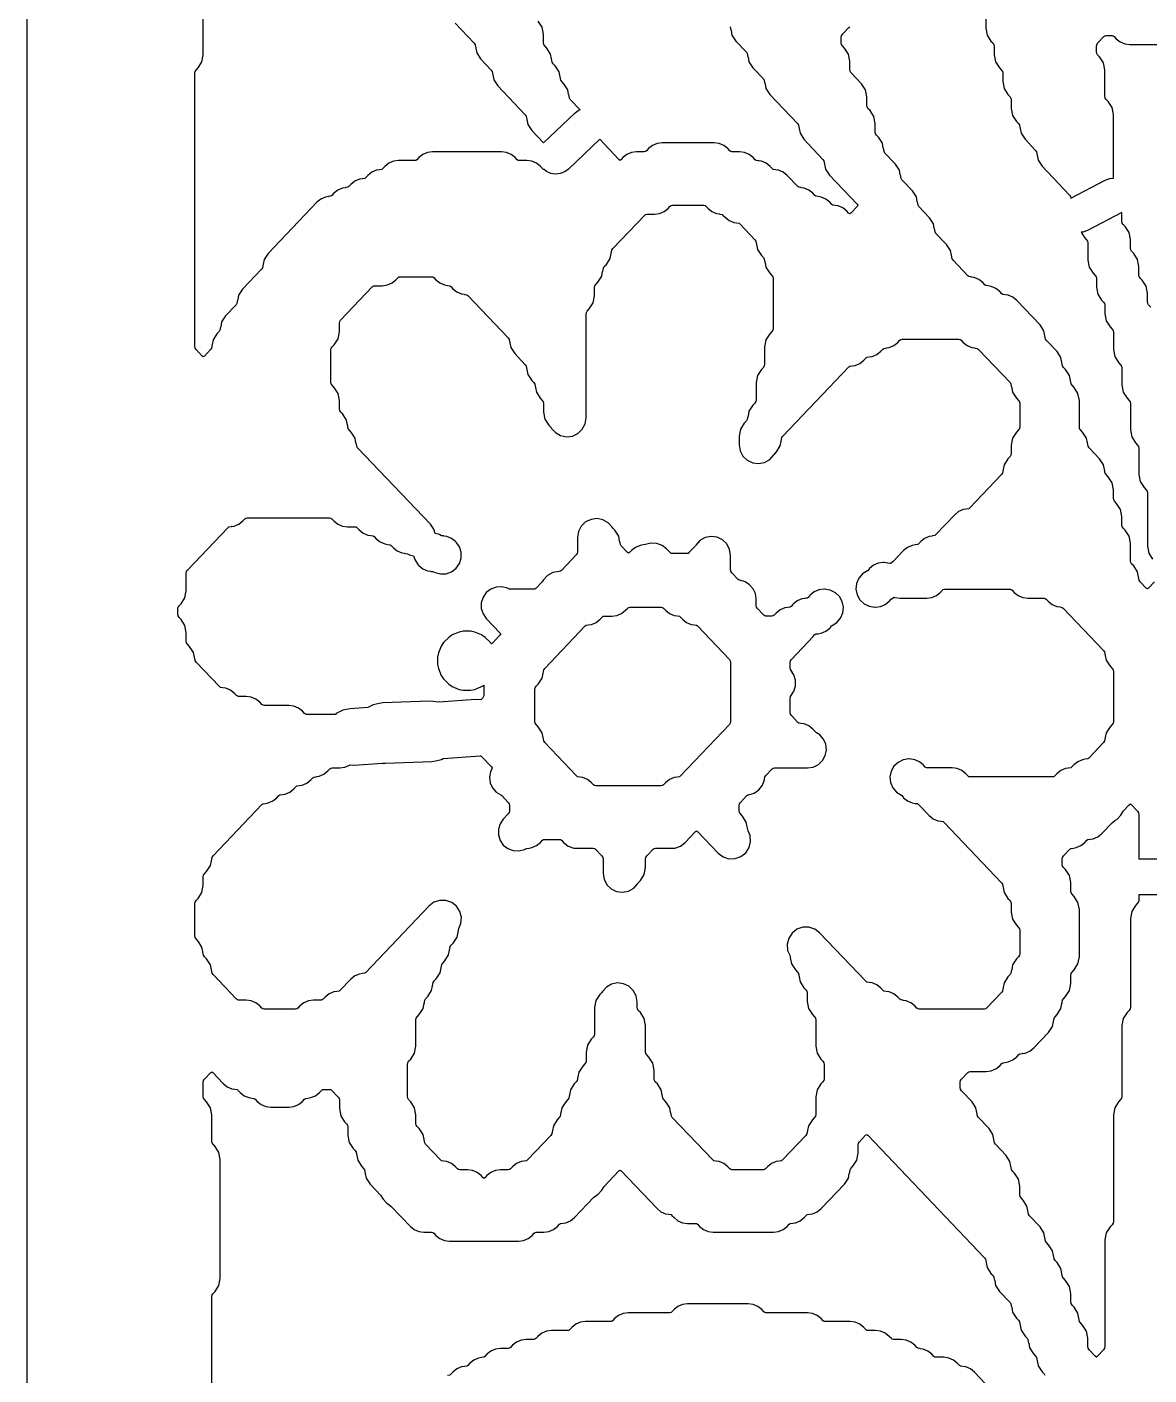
# Model space of a CAD drawing. Header units: millimetres. Extents: x 0 to 63, y 0 to 126.
# Drawn here: x 0 to 29.76, y 53.41 to 89.16 of the extents above; entities that cross this region are included whole.
import ezdxf

# ---------------------------------------------------------------- set-up
doc = ezdxf.new("R2010")
doc.units = ezdxf.units.MM
doc.layers.add('CUT', color=1, linetype='Continuous')

msp = doc.modelspace()

# ---------------------------------------------------------------- linework, layer by layer
at = {"layer": 'CUT'}
for points in [[(21.134, 3), (42.134, 3), (42.134, 0), (50.134, 0), (50.134, 3), (63.2679, 3), (63.2679, 123), (50.134, 123), (50.134, 126), (42.134, 126), (42.134, 123), (21.134, 123), (21.134, 126), (13.134, 126), (13.134, 123), (0, 123), (0, 3), (13.134, 3), (13.134, 0), (21.134, 0)], [(8.0267, 76.1416), (8.0586, 76.1373), (8.0838, 76.1172), (8.1383, 76.06), (8.2434, 75.9759), (8.367, 75.923), (8.5003, 75.9049), (8.7035, 75.9049), (8.7354, 75.9005), (8.7606, 75.8804), (8.8151, 75.8232), (8.9201, 75.7392), (9.0438, 75.6862), (9.1216, 75.6756), (9.1212, 75.6726), (9.1866, 75.6637), (9.2117, 75.6436), (9.2662, 75.5864), (9.3713, 75.5024), (9.4949, 75.4494), (9.5727, 75.4388), (9.5723, 75.4358), (9.6377, 75.427), (9.6629, 75.4068), (9.7174, 75.3496), (9.8224, 75.2656), (9.9461, 75.2126), (10.0239, 75.202), (10.0235, 75.199), (10.0895, 75.1901), (10.1463, 75.1658), (10.2537, 75.138), (10.292, 75.0166), (10.3786, 74.8923), (10.3941, 74.876), (10.4992, 74.792), (10.6229, 74.739), (10.7006, 74.7285), (10.7002, 74.7255), (10.7166, 74.7233), (10.7356, 74.7237), (10.7562, 74.7209), (10.7637, 74.7209), (10.7798, 74.7107), (10.823, 74.6922), (10.9697, 74.6543), (11.1209, 74.6621), (11.2629, 74.7148), (11.3826, 74.8076), (11.4691, 74.932), (11.5143, 75.0765), (11.5141, 75.228), (11.4686, 75.3724), (11.382, 75.4967), (11.3664, 75.513), (11.2614, 75.597), (11.1377, 75.65), (11.0599, 75.6605), (11.0604, 75.6635), (11.044, 75.6657), (11.025, 75.6653), (11.0044, 75.6681), (10.9969, 75.6681), (10.9808, 75.6783), (10.9376, 75.6968), (10.8301, 75.7246), (10.7919, 75.846), (10.7052, 75.9702), (8.7702, 78.0014), (8.7458, 78.0394), (8.7282, 78.1305), (8.7262, 78.1301), (8.7015, 78.2584), (8.5993, 78.4176), (8.5446, 78.475), (8.5202, 78.5129), (8.5026, 78.6041), (8.5006, 78.6037), (8.4759, 78.732), (8.3737, 78.8911), (8.319, 78.9485), (8.2946, 78.9865), (8.2861, 79.0308), (8.2861, 79.2566), (8.2503, 79.4423), (8.1481, 79.6015), (8.0934, 79.6589), (8.069, 79.6969), (8.0605, 79.7412), (8.0605, 80.5929), (8.069, 80.6372), (8.0934, 80.6751), (8.1481, 80.7325), (8.2503, 80.8917), (8.2861, 81.0774), (8.2861, 81.3032), (8.2946, 81.3475), (8.319, 81.3855), (9.1651, 82.2736), (9.1903, 82.2938), (9.2222, 82.2981), (9.4253, 82.2981), (9.5587, 82.3162), (9.6823, 82.3692), (9.7874, 82.4532), (9.8419, 82.5104), (9.867, 82.5305), (9.899, 82.5349), (10.7337, 82.5349), (10.7656, 82.5305), (10.7908, 82.5104), (10.8453, 82.4532), (10.9504, 82.3692), (11.074, 82.3162), (11.1518, 82.3056), (11.1514, 82.3026), (11.2168, 82.2938), (11.242, 82.2736), (11.2965, 82.2164), (11.4015, 82.1324), (11.5252, 82.0794), (11.603, 82.0688), (11.6026, 82.0659), (11.668, 82.057), (11.6931, 82.0368), (12.7648, 80.9119), (12.7892, 80.874), (12.8068, 80.7828), (12.8088, 80.7832), (12.8335, 80.6549), (12.9357, 80.4958), (13.216, 80.2016), (13.2404, 80.1636), (13.2579, 80.0724), (13.26, 80.0728), (13.2847, 79.9445), (13.3869, 79.7854), (13.4416, 79.728), (13.466, 79.69), (13.4835, 79.5989), (13.4856, 79.5993), (13.5103, 79.471), (13.6125, 79.3118), (13.6672, 79.2544), (13.6916, 79.2165), (13.7001, 79.1722), (13.7001, 78.9463), (13.7359, 78.7606), (13.8381, 78.6015), (13.8928, 78.5441), (13.9073, 78.5214), (14.0142, 78.4024), (14.1532, 78.3232), (14.3101, 78.2919), (14.4688, 78.3118), (14.6131, 78.3809), (14.7283, 78.4919), (14.8024, 78.6337), (14.828, 78.7916), (14.828, 81.54), (14.8365, 81.5843), (14.8609, 81.6223), (14.9156, 81.6797), (15.0178, 81.8388), (15.0536, 82.0246), (15.0536, 82.2504), (15.0621, 82.2947), (15.0865, 82.3326), (15.1412, 82.39), (15.2434, 82.5492), (15.2681, 82.6775), (15.2701, 82.6771), (15.2877, 82.7683), (15.3121, 82.8062), (15.3668, 82.8636), (15.469, 83.0228), (15.4937, 83.1511), (15.4957, 83.1507), (15.5133, 83.2418), (15.5377, 83.2798), (16.3838, 84.1679), (16.4089, 84.1881), (16.4409, 84.1924), (16.644, 84.1924), (16.7773, 84.2105), (16.901, 84.2635), (17.006, 84.3475), (17.0605, 84.4047), (17.0857, 84.4248), (17.1176, 84.4292), (17.9524, 84.4292), (17.9843, 84.4248), (18.0095, 84.4047), (18.064, 84.3475), (18.169, 84.2635), (18.2927, 84.2105), (18.3705, 84.1999), (18.3701, 84.1969), (18.4355, 84.1881), (18.4606, 84.1679), (18.5151, 84.1107), (18.6202, 84.0267), (18.7439, 83.9737), (18.8217, 83.9631), (18.8212, 83.9601), (18.8867, 83.9513), (18.9118, 83.9311), (19.3068, 83.5166), (19.3311, 83.4786), (19.3487, 83.3875), (19.3507, 83.3878), (19.3755, 83.2596), (19.4777, 83.1004), (19.5323, 83.043), (19.5567, 83.005), (19.5743, 82.9139), (19.5763, 82.9143), (19.601, 82.786), (19.7032, 82.6268), (19.7579, 82.5694), (19.7823, 82.5315), (19.7908, 82.4872), (19.7908, 81.1619), (19.7823, 81.1176), (19.7579, 81.0796), (19.7032, 81.0222), (19.601, 80.8631), (19.5653, 80.6773), (19.5653, 80.2147), (19.5567, 80.1704), (19.5323, 80.1325), (19.4777, 80.0751), (19.3755, 79.9159), (19.3397, 79.7302), (19.3397, 79.2676), (19.3311, 79.2233), (19.3068, 79.1853), (19.2521, 79.1279), (19.1499, 78.9688), (19.1252, 78.8405), (19.1231, 78.8409), (19.1056, 78.7497), (19.0812, 78.7118), (19.0265, 78.6544), (18.9243, 78.4952), (18.8885, 78.3095), (18.8885, 78.0813), (18.9141, 77.9233), (18.9883, 77.7816), (19.1034, 77.6705), (19.2477, 77.6015), (19.4065, 77.5816), (19.5634, 77.6128), (19.7024, 77.692), (19.8092, 77.8111), (19.8238, 77.8337), (19.8784, 77.8911), (19.9806, 78.0503), (20.0054, 78.1785), (20.0074, 78.1782), (20.025, 78.2693), (20.0493, 78.3073), (21.7978, 80.1426), (21.823, 80.1627), (21.8884, 80.1716), (21.888, 80.1746), (21.9657, 80.1851), (22.0894, 80.2381), (22.1945, 80.3221), (22.249, 80.3793), (22.2741, 80.3995), (22.3395, 80.4084), (22.3391, 80.4113), (22.4169, 80.4219), (22.5406, 80.4749), (22.6456, 80.5589), (22.7001, 80.6161), (22.7253, 80.6363), (22.7907, 80.6451), (22.7903, 80.6481), (22.8681, 80.6587), (22.9917, 80.7117), (23.0968, 80.7957), (23.1513, 80.8529), (23.1765, 80.873), (23.2084, 80.8774), (24.7199, 80.8774), (24.7518, 80.873), (24.777, 80.8529), (24.8315, 80.7957), (24.9365, 80.7117), (25.0602, 80.6587), (25.138, 80.6481), (25.1376, 80.6451), (25.203, 80.6363), (25.2282, 80.6161), (26.0743, 79.728), (26.0986, 79.69), (26.1162, 79.5989), (26.1182, 79.5993), (26.143, 79.471), (26.2452, 79.3118), (26.2998, 79.2544), (26.3242, 79.2165), (26.3328, 79.1722), (26.3328, 78.5572), (26.3242, 78.5129), (26.2998, 78.475), (26.2452, 78.4176), (26.143, 78.2584), (26.1072, 78.0727), (26.1072, 77.8469), (26.0986, 77.8026), (26.0743, 77.7646), (26.0196, 77.7072), (25.9174, 77.5481), (25.8927, 77.4198), (25.8906, 77.4202), (25.8731, 77.329), (25.8487, 77.291), (25.0026, 76.4029), (24.9774, 76.3828), (24.912, 76.3739), (24.9124, 76.3709), (24.8346, 76.3603), (24.711, 76.3074), (24.6059, 76.2233), (24.1002, 75.6925), (24.0751, 75.6724), (24.0097, 75.6635), (24.0101, 75.6605), (23.9323, 75.65), (23.8086, 75.597), (23.7036, 75.513), (23.6491, 75.4558), (23.6239, 75.4356), (23.5585, 75.4267), (23.5589, 75.4238), (23.4811, 75.4132), (23.3575, 75.3602), (23.2524, 75.2762), (22.9723, 74.9822), (22.9249, 74.9443), (22.8985, 74.9278), (22.8843, 74.9348), (22.7346, 74.9577), (22.7121, 74.9577), (22.5788, 74.9396), (22.4551, 74.8866), (22.3501, 74.8026), (22.3345, 74.7863), (22.301, 74.7382), (22.2898, 74.7334), (22.1612, 74.6533), (22.0625, 74.5384), (22.0027, 74.3993), (21.9873, 74.2486), (22.0178, 74.1002), (22.0912, 73.9678), (22.201, 73.8634), (22.337, 73.7967), (22.4867, 73.7738), (22.5092, 73.7738), (22.6425, 73.7919), (22.7661, 73.8449), (22.8712, 73.9289), (22.8867, 73.9452), (22.9203, 73.9933), (22.9315, 73.9981), (22.9995, 74.0405), (23.0137, 74.0335), (23.1634, 74.0106), (23.8627, 74.0106), (23.996, 74.0287), (24.1197, 74.0817), (24.2247, 74.1657), (24.2792, 74.2229), (24.3044, 74.243), (24.3363, 74.2474), (26.0734, 74.2474), (26.1053, 74.243), (26.1305, 74.2229), (26.185, 74.1657), (26.29, 74.0817), (26.4137, 74.0287), (26.547, 74.0106), (26.9757, 74.0106), (27.0077, 74.0062), (27.0328, 73.9861), (27.0873, 73.9289), (27.1924, 73.8449), (27.316, 73.7919), (27.3938, 73.7813), (27.3934, 73.7783), (27.4588, 73.7694), (27.484, 73.7493), (28.5557, 72.6244), (28.5801, 72.5864), (28.5976, 72.4953), (28.5997, 72.4957), (28.6244, 72.3674), (28.7266, 72.2082), (28.7813, 72.1508), (28.8056, 72.1129), (28.8142, 72.0686), (28.8142, 70.7433), (28.8056, 70.699), (28.7813, 70.661), (28.7266, 70.6036), (28.6244, 70.4445), (28.5997, 70.3162), (28.5976, 70.3166), (28.5801, 70.2254), (28.5557, 70.1874), (28.1607, 69.7729), (28.1356, 69.7527), (28.0702, 69.7439), (28.0706, 69.7409), (27.9928, 69.7303), (27.8691, 69.6773), (27.7641, 69.5933), (27.7096, 69.5361), (27.6844, 69.516), (27.619, 69.5071), (27.6194, 69.5041), (27.5416, 69.4935), (27.418, 69.4405), (27.3129, 69.3565), (27.2584, 69.2993), (27.2332, 69.2792), (27.2013, 69.2748), (25.013, 69.2748), (24.9811, 69.2792), (24.956, 69.2993), (24.9015, 69.3565), (24.7964, 69.4405), (24.6727, 69.4935), (24.5394, 69.5116), (23.8552, 69.5116), (23.839, 69.5219), (23.8226, 69.5289), (23.7891, 69.577), (23.7735, 69.5933), (23.6685, 69.6773), (23.5448, 69.7303), (23.4115, 69.7484), (23.389, 69.7484), (23.2393, 69.7255), (23.1033, 69.6588), (22.9936, 69.5544), (22.9201, 69.422), (22.8896, 69.2736), (22.905, 69.1229), (22.9648, 68.9837), (23.0635, 68.8689), (23.1921, 68.7888), (23.2033, 68.784), (23.2369, 68.7359), (23.2524, 68.7196), (23.3575, 68.6356), (23.4811, 68.5826), (23.5589, 68.572), (23.5585, 68.569), (23.5748, 68.5668), (23.5938, 68.5673), (23.6144, 68.5645), (23.6185, 68.5645), (23.6491, 68.54), (23.9292, 68.246), (24.0342, 68.162), (24.1579, 68.109), (24.2357, 68.0984), (24.2352, 68.0955), (24.3007, 68.0866), (24.3258, 68.0664), (25.8487, 66.468), (25.8731, 66.43), (25.8906, 66.3388), (25.8927, 66.3392), (25.9174, 66.2109), (26.0196, 66.0518), (26.0743, 65.9944), (26.0986, 65.9564), (26.1072, 65.9121), (26.1072, 65.6863), (26.143, 65.5006), (26.2452, 65.3414), (26.2998, 65.284), (26.3242, 65.2461), (26.3328, 65.2018), (26.3328, 64.5868), (26.3242, 64.5425), (26.2998, 64.5046), (26.2452, 64.4472), (26.143, 64.288), (26.1182, 64.1597), (26.1162, 64.1601), (26.0986, 64.069), (26.0743, 64.031), (26.0196, 63.9736), (25.9174, 63.8144), (25.8927, 63.6861), (25.8906, 63.6865), (25.8731, 63.5954), (25.8487, 63.5574), (25.4537, 63.1429), (25.4286, 63.1227), (25.3966, 63.1184), (23.6595, 63.1184), (23.6276, 63.1227), (23.6025, 63.1429), (23.548, 63.2001), (23.4429, 63.2841), (23.3192, 63.3371), (23.2415, 63.3476), (23.2419, 63.3506), (23.1765, 63.3595), (23.1513, 63.3796), (23.0968, 63.4369), (22.9917, 63.5209), (22.8681, 63.5739), (22.7903, 63.5844), (22.7907, 63.5874), (22.7253, 63.5963), (22.7001, 63.6164), (22.6456, 63.6736), (22.5406, 63.7577), (22.4169, 63.8107), (22.3391, 63.8212), (22.3395, 63.8242), (22.2741, 63.8331), (22.249, 63.8532), (21.0233, 65.1398), (20.8929, 65.238), (20.7378, 65.289), (20.5746, 65.2873), (20.4206, 65.2332), (20.2923, 65.1323), (20.2033, 64.9955), (20.163, 64.8373), (20.1759, 64.6746), (20.2316, 64.5454), (20.251, 64.4445), (20.2531, 64.4449), (20.2778, 64.3166), (20.38, 64.1575), (20.4347, 64.1001), (20.4591, 64.0621), (20.4766, 63.971), (20.4787, 63.9714), (20.5034, 63.8431), (20.6056, 63.6839), (20.6603, 63.6265), (20.6846, 63.5886), (20.6932, 63.5442), (20.6932, 63.3184), (20.729, 63.1327), (20.8312, 62.9736), (20.8858, 62.9162), (20.9102, 62.8782), (20.9188, 62.8339), (20.9188, 62.1345), (20.9545, 61.9488), (21.0567, 61.7896), (21.1114, 61.7322), (21.1358, 61.6943), (21.1443, 61.65), (21.1443, 61.2718), (21.1358, 61.2275), (21.1114, 61.1896), (21.0567, 61.1322), (20.9545, 60.973), (20.9188, 60.7873), (20.9188, 60.3247), (20.9102, 60.2804), (20.8858, 60.2424), (20.8312, 60.185), (20.729, 60.0259), (20.7042, 59.8976), (20.7022, 59.898), (20.6846, 59.8068), (20.6603, 59.7688), (20.0397, 59.1175), (20.0146, 59.0974), (19.9492, 59.0885), (19.9496, 59.0855), (19.8718, 59.0749), (19.7481, 59.0219), (19.6431, 58.9379), (19.5886, 58.8807), (19.5634, 58.8606), (19.5315, 58.8562), (18.6967, 58.8562), (18.6648, 58.8606), (18.6396, 58.8807), (18.5851, 58.9379), (18.4801, 59.0219), (18.3564, 59.0749), (18.2786, 59.0855), (18.279, 59.0885), (18.2136, 59.0974), (18.1885, 59.1175), (17.1168, 60.2424), (17.0924, 60.2804), (17.0748, 60.3715), (17.0728, 60.3711), (17.0481, 60.4994), (16.9459, 60.6586), (16.8912, 60.716), (16.8668, 60.7539), (16.8492, 60.8451), (16.8472, 60.8447), (16.8225, 60.973), (16.7203, 61.1322), (16.6656, 61.1896), (16.6412, 61.2275), (16.6327, 61.2718), (16.6327, 61.4976), (16.5969, 61.6834), (16.4947, 61.8425), (16.44, 61.8999), (16.4156, 61.9379), (16.4071, 61.9822), (16.4071, 62.6816), (16.3713, 62.8673), (16.2691, 63.0264), (16.2144, 63.0838), (16.19, 63.1218), (16.1815, 63.1661), (16.1815, 63.3099), (16.1559, 63.4678), (16.0818, 63.6095), (15.9666, 63.7206), (15.8223, 63.7896), (15.6636, 63.8095), (15.5067, 63.7783), (15.3677, 63.6991), (15.2608, 63.5801), (15.2463, 63.5574), (15.1916, 63.5), (15.0894, 63.3409), (15.0536, 63.1551), (15.0536, 62.4558), (15.0451, 62.4114), (15.0207, 62.3735), (14.966, 62.3161), (14.8638, 62.1569), (14.828, 61.9712), (14.828, 61.7454), (14.8195, 61.7011), (14.7951, 61.6631), (14.7404, 61.6057), (14.6382, 61.4466), (14.6135, 61.3183), (14.6114, 61.3187), (14.5939, 61.2275), (14.5695, 61.1896), (14.5148, 61.1322), (14.4126, 60.973), (14.3879, 60.8447), (14.3859, 60.8451), (14.3683, 60.7539), (14.3439, 60.716), (14.2892, 60.6586), (14.187, 60.4994), (14.1623, 60.3711), (14.1603, 60.3715), (14.1427, 60.2804), (14.1183, 60.2424), (14.0637, 60.185), (13.9614, 60.0259), (13.9367, 59.8976), (13.9347, 59.898), (13.9171, 59.8068), (13.8928, 59.7688), (13.2722, 59.1175), (13.2471, 59.0974), (13.1817, 59.0885), (13.1821, 59.0855), (13.1043, 59.0749), (12.9806, 59.0219), (12.8756, 58.9379), (12.8211, 58.8807), (12.7959, 58.8606), (12.764, 58.8562), (12.5608, 58.8562), (12.4275, 58.8381), (12.3039, 58.7852), (12.1988, 58.7011), (12.149, 58.6488), (12.121, 58.6277), (12.093, 58.6488), (12.0432, 58.7011), (11.9381, 58.7852), (11.8145, 58.8381), (11.6812, 58.8562), (11.478, 58.8562), (11.4461, 58.8606), (11.421, 58.8807), (11.3664, 58.9379), (11.2614, 59.0219), (11.1377, 59.0749), (11.0599, 59.0855), (11.0604, 59.0885), (10.9949, 59.0974), (10.9698, 59.1175), (10.5748, 59.532), (10.5505, 59.57), (10.5329, 59.6612), (10.5309, 59.6608), (10.5061, 59.7891), (10.4039, 59.9482), (10.3493, 60.0056), (10.3249, 60.0436), (10.3163, 60.0879), (10.3163, 60.3137), (10.2806, 60.4994), (10.1784, 60.6586), (10.1237, 60.716), (10.0993, 60.7539), (10.0908, 60.7982), (10.0908, 61.65), (10.0993, 61.6943), (10.1237, 61.7322), (10.1784, 61.7896), (10.2806, 61.9488), (10.3163, 62.1345), (10.3163, 62.8339), (10.3249, 62.8782), (10.3493, 62.9162), (10.4039, 62.9736), (10.5061, 63.1327), (10.5309, 63.261), (10.5329, 63.2606), (10.5505, 63.3518), (10.5748, 63.3897), (10.6295, 63.4471), (10.7317, 63.6063), (10.7564, 63.7346), (10.7585, 63.7342), (10.776, 63.8253), (10.8004, 63.8633), (10.8551, 63.9207), (10.9573, 64.0799), (10.982, 64.2081), (10.9841, 64.2078), (11.0016, 64.2989), (11.026, 64.3369), (11.0807, 64.3943), (11.1829, 64.5534), (11.2076, 64.6817), (11.2096, 64.6813), (11.2272, 64.7725), (11.2516, 64.8104), (11.3063, 64.8678), (11.4085, 65.027), (11.4332, 65.1553), (11.4352, 65.1549), (11.4547, 65.2558), (11.5103, 65.385), (11.5232, 65.5477), (11.483, 65.7059), (11.394, 65.8427), (11.2656, 65.9436), (11.1117, 65.9977), (10.9484, 65.9994), (10.7934, 65.9484), (10.663, 65.8501), (8.9861, 64.09), (8.961, 64.0699), (8.8956, 64.061), (8.896, 64.058), (8.8182, 64.0474), (8.6945, 63.9945), (8.5895, 63.9104), (8.3094, 63.6164), (8.2842, 63.5963), (8.2188, 63.5874), (8.2192, 63.5844), (8.1414, 63.5739), (8.0178, 63.5209), (7.9127, 63.4369), (7.8582, 63.3796), (7.8331, 63.3595), (7.8011, 63.3552), (7.598, 63.3552), (7.4647, 63.3371), (7.341, 63.2841), (7.236, 63.2001), (7.1815, 63.1429), (7.1563, 63.1227), (7.1244, 63.1184), (6.2896, 63.1184), (6.2577, 63.1227), (6.2325, 63.1429), (6.178, 63.2001), (6.073, 63.2841), (5.9493, 63.3371), (5.816, 63.3552), (5.6129, 63.3552), (5.5809, 63.3595), (5.5558, 63.3796), (4.9352, 64.031), (4.9109, 64.069), (4.8933, 64.1601), (4.8913, 64.1597), (4.8666, 64.288), (4.7643, 64.4472), (4.7097, 64.5046), (4.6853, 64.5425), (4.6677, 64.6337), (4.6657, 64.6333), (4.641, 64.7616), (4.5388, 64.9207), (4.4841, 64.9781), (4.4597, 65.0161), (4.4512, 65.0604), (4.4512, 65.9121), (4.4597, 65.9564), (4.4841, 65.9944), (4.5388, 66.0518), (4.641, 66.2109), (4.6768, 66.3967), (4.6768, 66.6225), (4.6853, 66.6668), (4.7097, 66.7047), (4.7643, 66.7621), (4.8666, 66.9213), (4.8913, 67.0496), (4.8933, 67.0492), (4.9109, 67.1403), (4.9352, 67.1783), (6.2325, 68.54), (6.2577, 68.5601), (6.3231, 68.569), (6.3227, 68.572), (6.4005, 68.5826), (6.5241, 68.6356), (6.6292, 68.7196), (6.6837, 68.7768), (6.7089, 68.7969), (6.7743, 68.8058), (6.7739, 68.8088), (6.8517, 68.8194), (6.9753, 68.8723), (7.0804, 68.9564), (7.1349, 69.0136), (7.16, 69.0337), (7.2254, 69.0426), (7.225, 69.0456), (7.3028, 69.0562), (7.4265, 69.1091), (7.5315, 69.1932), (7.586, 69.2504), (7.6112, 69.2705), (7.6766, 69.2794), (7.6762, 69.2824), (7.754, 69.2929), (7.8776, 69.3459), (7.9827, 69.43), (8.0372, 69.4872), (8.0624, 69.5073), (8.0943, 69.5116), (8.2974, 69.5116), (8.4307, 69.5297), (8.5544, 69.5827), (8.5647, 69.591), (8.6801, 69.5843), (9.4302, 69.6394), (9.5057, 69.6349), (10.7393, 69.6839), (10.8364, 69.6973), (10.9953, 69.7356), (11.0434, 69.7578), (12.0163, 69.8292), (12.0394, 69.834), (12.3203, 69.5392), (12.3402, 69.5107), (12.332, 69.4844), (12.2947, 69.4094), (12.2705, 69.264), (12.2897, 69.1179), (12.3506, 68.9837), (12.448, 68.8731), (12.5661, 68.8003), (12.5955, 68.7768), (12.7648, 68.599), (12.7892, 68.5611), (12.7978, 68.5168), (12.7978, 68.3754), (12.7892, 68.3311), (12.7648, 68.2931), (12.6345, 68.1563), (12.5478, 68.0321), (12.5023, 67.8876), (12.5022, 67.7361), (12.5474, 67.5916), (12.6338, 67.4672), (12.7535, 67.3744), (12.8955, 67.3217), (13.0467, 67.3139), (13.1934, 67.3518), (13.2501, 67.3761), (13.3162, 67.3851), (13.3158, 67.3881), (13.3936, 67.3986), (13.5172, 67.4516), (13.6223, 67.5357), (13.6768, 67.5929), (13.7019, 67.613), (13.7339, 67.6173), (14.1175, 67.6173), (14.1494, 67.613), (14.1746, 67.5929), (14.2304, 67.5343), (14.355, 67.4391), (14.5029, 67.3873), (14.6024, 67.385), (14.6024, 67.3805), (15.0198, 67.3805), (15.0517, 67.3762), (15.0769, 67.3561), (15.2463, 67.1783), (15.2706, 67.1403), (15.2792, 67.096), (15.2792, 66.7155), (15.3048, 66.5576), (15.3789, 66.4158), (15.4941, 66.3048), (15.6384, 66.2357), (15.7971, 66.2158), (15.954, 66.2471), (16.093, 66.3263), (16.1999, 66.4453), (16.2144, 66.468), (16.2691, 66.5254), (16.3713, 66.6845), (16.4071, 66.8702), (16.4071, 67.096), (16.4156, 67.1403), (16.44, 67.1783), (16.6094, 67.3561), (16.6345, 67.3762), (16.6665, 67.3805), (17.0838, 67.3805), (17.0838, 67.385), (17.1834, 67.3873), (17.3313, 67.4391), (17.4559, 67.5343), (17.7326, 67.8247), (17.7606, 67.8459), (17.7886, 67.8247), (18.3328, 67.2534), (18.4632, 67.1552), (18.6183, 67.1042), (18.7815, 67.1059), (18.9355, 67.16), (19.0638, 67.2609), (19.1528, 67.3977), (19.1931, 67.5559), (19.1802, 67.7186), (19.1245, 67.8478), (19.1051, 67.9487), (19.103, 67.9483), (19.0783, 68.0766), (18.9761, 68.2357), (18.9214, 68.2931), (18.897, 68.3311), (18.8885, 68.3754), (18.8885, 68.5168), (18.897, 68.5611), (18.9214, 68.599), (19.0908, 68.7768), (19.1159, 68.7969), (19.1364, 68.7997), (19.285, 68.8442), (19.4128, 68.932), (19.5076, 69.0547), (19.5601, 69.2006), (19.5738, 69.2714), (19.5982, 69.3094), (19.7675, 69.4872), (19.7927, 69.5073), (19.8246, 69.5116), (20.7043, 69.5116), (20.854, 69.5346), (20.99, 69.6013), (21.0998, 69.7056), (21.1733, 69.8381), (21.2037, 69.9865), (21.1883, 70.1371), (21.1285, 70.2763), (21.0298, 70.3912), (20.9429, 70.4453), (20.8955, 70.4832), (20.841, 70.5404), (20.7359, 70.6245), (20.6122, 70.6775), (20.5345, 70.688), (20.5349, 70.691), (20.4695, 70.6999), (20.4443, 70.72), (20.2749, 70.8978), (20.2505, 70.9358), (20.242, 70.9801), (20.242, 71.3582), (20.2505, 71.4025), (20.3007, 71.4806), (20.298, 71.4824), (20.3386, 71.5406), (20.384, 71.6853), (20.384, 71.8369), (20.3386, 71.9816), (20.298, 72.0398), (20.3007, 72.0416), (20.2505, 72.1197), (20.242, 72.164), (20.242, 72.3053), (20.2505, 72.3497), (20.2749, 72.3876), (20.8565, 72.998), (20.8901, 73.0462), (20.9064, 73.0532), (20.9226, 73.0634), (20.9301, 73.0634), (20.9507, 73.0662), (20.9697, 73.0658), (20.986, 73.068), (20.9856, 73.071), (21.0634, 73.0815), (21.1871, 73.1345), (21.2921, 73.2185), (21.3076, 73.2348), (21.3412, 73.283), (21.3524, 73.2878), (21.481, 73.3678), (21.5797, 73.4827), (21.6395, 73.6219), (21.6549, 73.7725), (21.6244, 73.9209), (21.551, 74.0533), (21.4412, 74.1577), (21.3052, 74.2244), (21.1555, 74.2474), (21.133, 74.2474), (20.9997, 74.2293), (20.876, 74.1763), (20.771, 74.0922), (20.7555, 74.0759), (20.7219, 74.0278), (20.7055, 74.0208), (20.6893, 74.0106), (20.6818, 74.0106), (20.6612, 74.0078), (20.6423, 74.0082), (20.6259, 74.006), (20.6263, 74.003), (20.5485, 73.9925), (20.4249, 73.9395), (20.3198, 73.8555), (20.3043, 73.8392), (20.2707, 73.791), (20.2408, 73.7782), (20.1747, 73.7692), (20.1752, 73.7662), (20.0974, 73.7557), (19.9737, 73.7027), (19.8687, 73.6187), (19.8141, 73.5615), (19.789, 73.5413), (19.7571, 73.537), (19.599, 73.537), (19.5671, 73.5413), (19.542, 73.5615), (19.3726, 73.7392), (19.3482, 73.7772), (19.3397, 73.8215), (19.3397, 73.9908), (19.3192, 74.1324), (19.2595, 74.2624), (19.1653, 74.3702), (19.0445, 74.4469), (18.9069, 74.4862), (18.8904, 74.4885), (18.8652, 74.5086), (18.6958, 74.6864), (18.6715, 74.7243), (18.6629, 74.7686), (18.6629, 75.1492), (18.6373, 75.3071), (18.5632, 75.4489), (18.448, 75.5599), (18.3037, 75.629), (18.145, 75.6489), (17.9881, 75.6176), (17.8491, 75.5384), (17.7422, 75.4194), (17.7277, 75.3967), (17.5583, 75.219), (17.5332, 75.1988), (17.5012, 75.1945), (17.1176, 75.1945), (17.0857, 75.1988), (17.0605, 75.219), (16.9638, 75.3206), (16.8441, 75.413), (16.7023, 75.4655), (16.5512, 75.4731), (16.4073, 75.4359), (16.3398, 75.4267), (16.3402, 75.4238), (16.2624, 75.4132), (16.1388, 75.3602), (16.0337, 75.2762), (15.9839, 75.2239), (15.9559, 75.2027), (15.9279, 75.2239), (15.7633, 75.3967), (15.7389, 75.4347), (15.7213, 75.5259), (15.7193, 75.5255), (15.6946, 75.6538), (15.5924, 75.8129), (15.5377, 75.8703), (15.5231, 75.8929), (15.4163, 76.012), (15.2773, 76.0912), (15.1204, 76.1224), (14.9616, 76.1025), (14.8173, 76.0335), (14.7022, 75.9224), (14.628, 75.7807), (14.6024, 75.6228), (14.6024, 75.2422), (14.5939, 75.1979), (14.5695, 75.16), (14.1746, 74.7454), (14.1494, 74.7253), (14.1175, 74.7209), (14.1146, 74.7209), (13.951, 74.6934), (13.8054, 74.6139), (13.6938, 74.4911), (13.6672, 74.4496), (13.4978, 74.2718), (13.4726, 74.2517), (13.4407, 74.2474), (12.8315, 74.2474), (12.799, 74.2518), (12.7422, 74.2761), (12.5956, 74.314), (12.4443, 74.3062), (12.3023, 74.2535), (12.1826, 74.1607), (12.0962, 74.0363), (12.051, 73.8918), (12.0511, 73.7403), (12.0966, 73.5958), (12.1833, 73.4716), (12.5459, 73.091), (12.5651, 73.0634), (12.5459, 73.0358), (12.3433, 72.8232), (12.3181, 72.8036), (12.2967, 72.8272), (12.2908, 72.8361), (12.1528, 72.974), (12.0587, 73.0369), (11.8784, 73.1116), (11.7674, 73.1337), (11.5723, 73.1337), (11.4612, 73.1116), (11.281, 73.0369), (11.1868, 72.974), (11.0489, 72.8361), (10.986, 72.7419), (10.9113, 72.5617), (10.8892, 72.4506), (10.8892, 72.2555), (10.9113, 72.1445), (10.986, 71.9642), (11.0489, 71.8701), (11.1868, 71.7321), (11.281, 71.6692), (11.4612, 71.5946), (11.5723, 71.5725), (11.7674, 71.5725), (11.8784, 71.5946), (12.0587, 71.6692), (12.0889, 71.6894), (12.1163, 71.7022), (12.121, 71.6722), (12.121, 71.4536), (12.1125, 71.4093), (12.0881, 71.3714), (12.0369, 71.3176), (11.9065, 71.3252), (10.9244, 71.2531), (10.7737, 71.2769), (10.6758, 71.2826), (9.4422, 71.2337), (9.3452, 71.2202), (9.1862, 71.182), (9.0408, 71.1148), (8.5703, 71.0803), (8.3786, 71.0406), (8.2036, 70.9526), (8.1808, 70.9323), (7.4175, 70.9323), (7.3856, 70.9367), (7.3604, 70.9568), (7.3059, 71.014), (7.2009, 71.0981), (7.0772, 71.151), (6.9439, 71.1691), (6.2896, 71.1691), (6.2577, 71.1735), (6.2325, 71.1936), (6.178, 71.2508), (6.073, 71.3348), (5.9493, 71.3878), (5.816, 71.4059), (5.6129, 71.4059), (5.5809, 71.4103), (5.5558, 71.4304), (5.5013, 71.4876), (5.3962, 71.5716), (5.2726, 71.6246), (5.1948, 71.6352), (5.1952, 71.6382), (5.1298, 71.647), (5.1046, 71.6672), (4.4841, 72.3185), (4.4597, 72.3565), (4.4421, 72.4476), (4.4401, 72.4472), (4.4154, 72.5755), (4.3132, 72.7347), (4.2585, 72.7921), (4.2341, 72.8301), (4.2256, 72.8744), (4.2256, 73.1002), (4.1898, 73.2859), (4.0876, 73.4451), (4.0329, 73.5024), (4.0085, 73.5404), (4, 73.5847), (4, 73.7261), (4.0085, 73.7704), (4.0329, 73.8083), (4.0876, 73.8657), (4.1898, 74.0249), (4.2256, 74.2106), (4.2256, 74.6732), (4.2341, 74.7175), (4.2585, 74.7555), (5.3302, 75.8804), (5.3554, 75.9005), (5.4208, 75.9094), (5.4204, 75.9124), (5.4982, 75.923), (5.6218, 75.9759), (5.7269, 76.06), (5.7814, 76.1172), (5.8065, 76.1373), (5.8385, 76.1416)], [(17.3872, 73.4553), (17.4923, 73.3713), (17.6159, 73.3183), (17.6937, 73.3077), (17.6933, 73.3048), (17.7587, 73.2959), (17.7839, 73.2757), (18.63, 72.3876), (18.6544, 72.3497), (18.6629, 72.3053), (18.6629, 70.7433), (18.6544, 70.699), (18.63, 70.661), (17.3327, 69.2993), (17.3076, 69.2792), (17.2422, 69.2703), (17.2426, 69.2673), (17.1648, 69.2567), (17.0411, 69.2038), (16.9361, 69.1197), (16.8816, 69.0625), (16.8564, 69.0424), (16.8245, 69.0381), (15.0874, 69.0381), (15.0554, 69.0424), (15.0303, 69.0625), (14.9758, 69.1197), (14.8707, 69.2038), (14.7471, 69.2567), (14.6693, 69.2673), (14.6697, 69.2703), (14.6043, 69.2792), (14.5791, 69.2993), (13.733, 70.1874), (13.7086, 70.2254), (13.6911, 70.3166), (13.689, 70.3162), (13.6643, 70.4445), (13.5621, 70.6036), (13.5074, 70.661), (13.483, 70.699), (13.4745, 70.7433), (13.4745, 71.595), (13.483, 71.6393), (13.5074, 71.6773), (13.5621, 71.7347), (13.6643, 71.8938), (13.689, 72.0221), (13.6911, 72.0217), (13.7086, 72.1129), (13.733, 72.1508), (14.8047, 73.2757), (14.8299, 73.2959), (14.8953, 73.3048), (14.8949, 73.3077), (14.9727, 73.3183), (15.0963, 73.3713), (15.2014, 73.4553), (15.2559, 73.5125), (15.281, 73.5327), (15.313, 73.537), (15.5161, 73.537), (15.6494, 73.5551), (15.7731, 73.6081), (15.8781, 73.6921), (15.9326, 73.7493), (15.9578, 73.7694), (15.9897, 73.7738), (16.8245, 73.7738), (16.8564, 73.7694), (16.8816, 73.7493), (16.9361, 73.6921), (17.0411, 73.6081), (17.1648, 73.5551), (17.2426, 73.5445), (17.2422, 73.5415), (17.3076, 73.5327), (17.3327, 73.5125)]]:
    msp.add_lwpolyline(points, close=True, dxfattribs=at)
for points in [[(18.6544, 89.1615), (18.672, 89.0703), (18.674, 89.0707), (18.6987, 88.9424), (18.8009, 88.7833), (19.0812, 88.4891), (19.1056, 88.4511), (19.1231, 88.36), (19.1252, 88.3604), (19.1499, 88.2321), (19.2521, 88.0729), (19.5323, 87.7787), (19.5567, 87.7408), (19.5743, 87.6496), (19.5763, 87.65), (19.601, 87.5217), (19.7032, 87.3626), (20.4347, 86.5948), (20.4591, 86.5568), (20.4766, 86.4657), (20.4787, 86.4661), (20.5034, 86.3378), (20.6056, 86.1786), (21.1114, 85.6477), (21.1358, 85.6097), (21.1534, 85.5185), (21.1554, 85.5189), (21.1801, 85.3906), (21.2823, 85.2315), (22.0204, 84.4568), (22.0396, 84.4292), (22.0204, 84.4016), (21.8491, 84.2218), (21.8211, 84.2006), (21.7931, 84.2218), (21.7433, 84.2741), (21.6382, 84.3581), (21.5146, 84.4111), (21.4368, 84.4216), (21.4372, 84.4246), (21.3718, 84.4335), (21.3466, 84.4536), (21.2921, 84.5108), (21.1871, 84.5949), (21.0634, 84.6479), (20.9856, 84.6584), (20.986, 84.6614), (20.9206, 84.6703), (20.8955, 84.6904), (20.841, 84.7476), (20.7359, 84.8317), (20.6122, 84.8847), (20.5345, 84.8952), (20.5349, 84.8982), (20.4695, 84.9071), (20.4443, 84.9272), (20.1642, 85.2212), (20.0591, 85.3052), (19.9355, 85.3582), (19.8577, 85.3688), (19.8581, 85.3718), (19.7927, 85.3807), (19.7675, 85.4008), (19.713, 85.458), (19.608, 85.542), (19.4843, 85.595), (19.4065, 85.6056), (19.4069, 85.6086), (19.3415, 85.6174), (19.3164, 85.6376), (19.2619, 85.6948), (19.1568, 85.7788), (19.0332, 85.8318), (18.8999, 85.8499), (18.6967, 85.8499), (18.6648, 85.8542), (18.6396, 85.8744), (18.5851, 85.9316), (18.4801, 86.0156), (18.3564, 86.0686), (18.2231, 86.0867), (16.8469, 86.0867), (16.7136, 86.0686), (16.59, 86.0156), (16.4849, 85.9316), (16.4304, 85.8744), (16.4052, 85.8542), (16.3733, 85.8499), (16.1702, 85.8499), (16.0369, 85.8318), (15.9132, 85.7788), (15.8081, 85.6948), (15.7583, 85.6425), (15.7303, 85.6213), (15.7024, 85.6425), (15.192, 86.1782), (15.192, 86.1782), (14.3643, 85.3896), (14.263, 85.3157), (14.1462, 85.2706), (14.0216, 85.2572), (13.8978, 85.2766), (13.7832, 85.3273), (13.7201, 85.3782), (13.7019, 85.3807), (13.6768, 85.4008), (13.6223, 85.458), (13.5172, 85.542), (13.3936, 85.595), (13.2603, 85.6131), (13.0571, 85.6131), (13.0252, 85.6174), (13, 85.6376), (12.9455, 85.6948), (12.8405, 85.7788), (12.7168, 85.8318), (12.5835, 85.8499), (10.7562, 85.8499), (10.6229, 85.8318), (10.4992, 85.7788), (10.3941, 85.6948), (10.3396, 85.6376), (10.3145, 85.6174), (10.2826, 85.6131), (9.8538, 85.6131), (9.7205, 85.595), (9.5969, 85.542), (9.4918, 85.458), (9.4373, 85.4008), (9.4121, 85.3807), (9.3467, 85.3718), (9.3471, 85.3688), (9.2694, 85.3582), (9.1457, 85.3052), (9.0406, 85.2212), (8.9861, 85.164), (8.961, 85.1439), (8.8956, 85.135), (8.896, 85.132), (8.8182, 85.1214), (8.6945, 85.0685), (8.5895, 84.9844), (8.535, 84.9272), (8.5098, 84.9071), (8.4444, 84.8982), (8.4448, 84.8952), (8.367, 84.8847), (8.2434, 84.8317), (8.1383, 84.7476), (8.0838, 84.6904), (8.0586, 84.6703), (7.9932, 84.6614), (7.9936, 84.6584), (7.9159, 84.6479), (7.7922, 84.5949), (7.6871, 84.5108), (6.3938, 83.1533), (6.2916, 82.9941), (6.2669, 82.8659), (6.2649, 82.8662), (6.2473, 82.7751), (6.2229, 82.7371), (5.7171, 82.2061), (5.6149, 82.047), (5.5901, 81.9187), (5.5881, 81.9191), (5.5706, 81.8279), (5.5462, 81.79), (5.2659, 81.4958), (5.1637, 81.3366), (5.139, 81.2083), (5.1369, 81.2087), (5.1194, 81.1176), (5.095, 81.0796), (5.0403, 81.0222), (4.9381, 80.8631), (4.9134, 80.7348), (4.9114, 80.7352), (4.8938, 80.644), (4.8694, 80.606), (4.7047, 80.4332), (4.6768, 80.412), (4.6488, 80.4332), (4.4841, 80.606), (4.4597, 80.644), (4.4512, 80.6883), (4.4512, 87.9333), (4.4597, 87.9776), (4.4841, 88.0155), (4.5388, 88.0729), (4.641, 88.2321), (4.6768, 88.4178), (4.6768, 89.6752)], [(25.4304, 89.5908), (25.4304, 89.1282), (25.4662, 88.9424), (25.5684, 88.7833), (25.6231, 88.7259), (25.6475, 88.6879), (25.656, 88.6436), (25.656, 88.4178), (25.6918, 88.2321), (25.794, 88.0729), (25.8487, 88.0155), (25.8731, 87.9776), (25.8816, 87.9333), (25.8816, 87.7074), (25.9174, 87.5217), (26.0196, 87.3626), (26.0743, 87.3052), (26.0986, 87.2672), (26.1072, 87.2229), (26.1072, 86.9971), (26.143, 86.8114), (26.2452, 86.6522), (26.2998, 86.5948), (26.3242, 86.5568), (26.3418, 86.4657), (26.3438, 86.4661), (26.3685, 86.3378), (26.4707, 86.1786), (26.751, 85.8844), (26.7754, 85.8465), (26.793, 85.7553), (26.795, 85.7557), (26.8197, 85.6274), (26.9219, 85.4683), (27.6533, 84.7005), (27.6777, 84.6625), (27.6864, 84.6173), (28.6004, 85.0948), (28.7181, 85.1379), (28.8142, 85.1464), (28.8142, 86.8338), (28.7784, 87.0195), (28.6762, 87.1787), (28.6215, 87.2361), (28.5971, 87.274), (28.5886, 87.3183), (28.5886, 88.0177), (28.5528, 88.2034), (28.4506, 88.3626), (28.3959, 88.42), (28.3715, 88.458), (28.363, 88.5023), (28.363, 88.6436), (28.3715, 88.6879), (28.3959, 88.7259), (28.5653, 88.9037), (28.5905, 88.9238), (28.6224, 88.9281), (28.7804, 88.9281), (28.8123, 88.9238), (28.8375, 88.9037), (28.892, 88.8464), (28.997, 88.7624), (29.1207, 88.7094), (29.254, 88.6913), (30.4046, 88.6913)], [(11.3567, 89.2569), (11.8625, 88.7259), (11.8869, 88.6879), (11.9044, 88.5968), (11.9065, 88.5972), (11.9312, 88.4689), (12.0334, 88.3097), (12.3137, 88.0155), (12.3381, 87.9776), (12.3556, 87.8864), (12.3577, 87.8868), (12.3824, 87.7585), (12.4846, 87.5993), (13.216, 86.8316), (13.2404, 86.7936), (13.2579, 86.7025), (13.26, 86.7029), (13.2847, 86.5746), (13.3869, 86.4154), (13.7021, 86.0846), (14.5298, 86.8732), (14.631, 86.9471), (14.6705, 86.9623), (14.4098, 87.2361), (14.3854, 87.274), (14.3678, 87.3652), (14.3658, 87.3648), (14.3411, 87.4931), (14.2389, 87.6522), (14.1842, 87.7096), (14.1598, 87.7476), (14.1422, 87.8388), (14.1402, 87.8384), (14.1155, 87.9667), (14.0133, 88.1258), (13.9586, 88.1832), (13.9342, 88.2212), (13.9166, 88.3123), (13.9146, 88.3119), (13.8899, 88.4402), (13.7877, 88.5994), (13.733, 88.6568), (13.7086, 88.6947), (13.7001, 88.739), (13.7001, 88.9649), (13.6643, 89.1506), (13.5621, 89.3097)], [(29.9092, 74.4496), (29.7445, 74.2767), (29.7165, 74.2556), (29.6885, 74.2767), (29.5238, 74.4496), (29.4995, 74.4876), (29.4819, 74.5787), (29.4799, 74.5783), (29.4552, 74.7066), (29.3529, 74.8658), (29.2983, 74.9232), (29.2739, 74.9611), (29.2653, 75.0054), (29.2653, 75.468), (29.2296, 75.6538), (29.1274, 75.8129), (29.0727, 75.8703), (29.0483, 75.9083), (29.0398, 75.9526), (29.0398, 76.1784), (29.004, 76.3641), (28.9018, 76.5233), (28.8471, 76.5807), (28.8227, 76.6186), (28.8142, 76.6629), (28.8142, 76.8887), (28.7784, 77.0745), (28.6762, 77.2336), (28.6215, 77.291), (28.5971, 77.329), (28.5796, 77.4202), (28.5775, 77.4198), (28.5528, 77.5481), (28.4506, 77.7072), (28.1703, 78.0014), (28.146, 78.0394), (28.1284, 78.1305), (28.1264, 78.1301), (28.1017, 78.2584), (27.9994, 78.4176), (27.9448, 78.475), (27.9204, 78.5129), (27.9118, 78.5572), (27.9118, 79.2566), (27.8761, 79.4423), (27.7739, 79.6015), (27.7192, 79.6589), (27.6948, 79.6969), (27.6772, 79.788), (27.6752, 79.7876), (27.6505, 79.9159), (27.5483, 80.0751), (27.4936, 80.1325), (27.4692, 80.1704), (27.4517, 80.2616), (27.4496, 80.2612), (27.4249, 80.3895), (27.3227, 80.5486), (27.0424, 80.8428), (27.018, 80.8808), (27.0005, 80.972), (26.9984, 80.9716), (26.9737, 81.0999), (26.8715, 81.259), (26.255, 81.9062), (26.1499, 81.9902), (26.0262, 82.0432), (25.9485, 82.0538), (25.9489, 82.0568), (25.8835, 82.0656), (25.8583, 82.0858), (25.8038, 82.143), (25.6987, 82.227), (25.5751, 82.28), (25.4973, 82.2906), (25.4977, 82.2936), (25.4323, 82.3024), (25.4071, 82.3226), (25.3526, 82.3798), (25.2476, 82.4638), (25.1239, 82.5168), (25.0461, 82.5273), (25.0465, 82.5303), (24.9811, 82.5392), (24.956, 82.5593), (24.561, 82.9739), (24.5366, 83.0119), (24.5191, 83.103), (24.517, 83.1026), (24.4923, 83.2309), (24.3901, 83.3901), (24.1098, 83.6843), (24.0855, 83.7222), (24.0679, 83.8134), (24.0659, 83.813), (24.0412, 83.9413), (23.9389, 84.1004), (23.6587, 84.3946), (23.6343, 84.4326), (23.6167, 84.5237), (23.6147, 84.5234), (23.59, 84.6516), (23.4878, 84.8108), (23.2075, 85.105), (23.1831, 85.1429), (23.1656, 85.2341), (23.1635, 85.2337), (23.1388, 85.362), (23.0366, 85.5212), (22.7563, 85.8153), (22.732, 85.8533), (22.7144, 85.9445), (22.7124, 85.9441), (22.6877, 86.0724), (22.5854, 86.2315), (22.5308, 86.2889), (22.5064, 86.3269), (22.4978, 86.3712), (22.4978, 86.597), (22.4621, 86.7827), (22.3599, 86.9419), (22.3052, 86.9993), (22.2808, 87.0372), (22.2723, 87.0815), (22.2723, 87.3074), (22.2365, 87.4931), (22.1343, 87.6522), (21.854, 87.9464), (21.8296, 87.9844), (21.8211, 88.0287), (21.8211, 88.2545), (21.7853, 88.4402), (21.6831, 88.5994), (21.6284, 88.6568), (21.604, 88.6947), (21.5955, 88.739), (21.5955, 88.8804), (21.604, 88.9247), (21.6284, 88.9627), (21.7978, 89.1404), (21.823, 89.1606)], [(29.8041, 81.7326), (29.7494, 81.79), (29.725, 81.8279), (29.7165, 81.8722), (29.7165, 82.0981), (29.6807, 82.2838), (29.5785, 82.4429), (29.5238, 82.5003), (29.4995, 82.5383), (29.4909, 82.5826), (29.4909, 82.8084), (29.4552, 82.9941), (29.3529, 83.1533), (29.2983, 83.2107), (29.2739, 83.2487), (29.2653, 83.293), (29.2653, 83.5188), (29.2296, 83.7045), (29.1274, 83.8637), (29.0727, 83.9211), (29.0483, 83.959), (29.0398, 84.0033), (29.0398, 84.2291), (29.0377, 84.2401), (28.1256, 83.7636), (28.0079, 83.7205), (27.9585, 83.7161), (28.0498, 83.574), (28.1045, 83.5166), (28.1289, 83.4786), (28.1374, 83.4343), (28.1374, 82.9717), (28.1732, 82.786), (28.2754, 82.6268), (28.3301, 82.5694), (28.3545, 82.5315), (28.363, 82.4872), (28.363, 82.2614), (28.3988, 82.0756), (28.501, 81.9165), (28.5557, 81.8591), (28.5801, 81.8211), (28.5886, 81.7768), (28.5886, 81.551), (28.6244, 81.3653), (28.7266, 81.2061), (28.7813, 81.1487), (28.8056, 81.1108), (28.8142, 81.0664), (28.8142, 80.6039), (28.85, 80.4181), (28.9522, 80.259), (29.0069, 80.2016), (29.0312, 80.1636), (29.0398, 80.1193), (29.0398, 79.6567), (29.0755, 79.471), (29.1778, 79.3118), (29.2324, 79.2544), (29.2568, 79.2165), (29.2653, 79.1722), (29.2653, 78.4728), (29.3011, 78.287), (29.4033, 78.1279), (29.458, 78.0705), (29.4824, 78.0325), (29.4909, 77.9882), (29.4909, 77.2888), (29.5267, 77.1031), (29.6289, 76.944), (29.6836, 76.8866), (29.708, 76.8486), (29.7165, 76.8043), (29.7165, 75.3945), (29.7523, 75.2088), (29.8545, 75.0497)], [(30.6188, 66.1425), (29.4909, 66.1425), (29.4909, 66.0075), (29.4824, 65.9632), (29.458, 65.9253), (29.4033, 65.8679), (29.3011, 65.7087), (29.2653, 65.523), (29.2653, 63.1661), (29.2568, 63.1218), (29.2324, 63.0838), (29.1778, 63.0264), (29.0755, 62.8673), (29.0398, 62.6816), (29.0398, 60.7982), (29.0312, 60.7539), (29.0069, 60.716), (28.9522, 60.6586), (28.85, 60.4994), (28.8142, 60.3137), (28.8142, 57.4832), (28.8056, 57.4389), (28.7813, 57.401), (28.7266, 57.3436), (28.6244, 57.1844), (28.5886, 56.9987), (28.5886, 54.1682), (28.5801, 54.1239), (28.5557, 54.086), (28.391, 53.9131), (28.363, 53.8919), (28.335, 53.9131), (28.1703, 54.086), (28.146, 54.1239), (28.1374, 54.1682), (28.1374, 54.394), (28.1017, 54.5798), (27.9994, 54.7389), (27.9448, 54.7963), (27.9204, 54.8343), (27.9028, 54.9254), (27.9008, 54.925), (27.8761, 55.0533), (27.7739, 55.2125), (27.7192, 55.2699), (27.6948, 55.3079), (27.6863, 55.3522), (27.6863, 55.578), (27.6505, 55.7637), (27.5483, 55.9229), (27.4936, 55.9803), (27.4692, 56.0182), (27.4517, 56.1094), (27.4496, 56.109), (27.4249, 56.2373), (27.3227, 56.3964), (27.268, 56.4538), (27.2436, 56.4918), (27.2261, 56.5829), (27.224, 56.5826), (27.1993, 56.7108), (27.0971, 56.87), (27.0424, 56.9274), (27.018, 56.9654), (27.0005, 57.0565), (26.9984, 57.0561), (26.9737, 57.1844), (26.8715, 57.3436), (26.5913, 57.6378), (26.5669, 57.6757), (26.5493, 57.7669), (26.5473, 57.7665), (26.5226, 57.8948), (26.4204, 58.0539), (26.3657, 58.1113), (26.3413, 58.1493), (26.3328, 58.1936), (26.3328, 58.4194), (26.297, 58.6051), (26.1948, 58.7643), (26.1401, 58.8217), (26.1157, 58.8597), (26.0982, 58.9508), (26.0961, 58.9504), (26.0714, 59.0787), (25.9692, 59.2379), (25.6889, 59.532), (25.6645, 59.57), (25.647, 59.6612), (25.6449, 59.6608), (25.6202, 59.7891), (25.518, 59.9482), (25.2378, 60.2424), (25.2134, 60.2804), (25.1958, 60.3715), (25.1938, 60.3711), (25.1691, 60.4994), (25.0669, 60.6586), (24.7866, 60.9528), (24.7622, 60.9907), (24.7537, 61.035), (24.7537, 61.1764), (24.7622, 61.2207), (24.7866, 61.2587), (24.956, 61.4364), (24.9811, 61.4566), (25.013, 61.4609), (25.4418, 61.4609), (25.5751, 61.479), (25.6987, 61.532), (25.8038, 61.616), (25.8583, 61.6732), (25.8835, 61.6933), (25.9489, 61.7022), (25.9485, 61.7052), (26.0262, 61.7158), (26.1499, 61.7688), (26.255, 61.8528), (26.3095, 61.91), (26.3346, 61.9301), (26.4, 61.939), (26.3996, 61.942), (26.4774, 61.9526), (26.6011, 62.0055), (26.7061, 62.0896), (27.0971, 62.5), (27.1993, 62.6591), (27.224, 62.7874), (27.2261, 62.787), (27.2436, 62.8782), (27.268, 62.9162), (27.3227, 62.9736), (27.4249, 63.1327), (27.4496, 63.261), (27.4517, 63.2606), (27.4692, 63.3518), (27.4936, 63.3897), (27.5483, 63.4471), (27.6505, 63.6063), (27.6863, 63.792), (27.6863, 64.0178), (27.6948, 64.0621), (27.7192, 64.1001), (27.7739, 64.1575), (27.8761, 64.3166), (27.9118, 64.5024), (27.9118, 65.7598), (27.8761, 65.9455), (27.7739, 66.1047), (27.7192, 66.1621), (27.6948, 66.2), (27.6863, 66.2443), (27.6863, 66.4701), (27.6505, 66.6559), (27.5483, 66.815), (27.4936, 66.8724), (27.4692, 66.9104), (27.4607, 66.9547), (27.4607, 67.096), (27.4692, 67.1403), (27.4936, 67.1783), (27.663, 67.3561), (27.6881, 67.3762), (27.7535, 67.3851), (27.7531, 67.3881), (27.8309, 67.3986), (27.9546, 67.4516), (28.0596, 67.5357), (28.1141, 67.5929), (28.1393, 67.613), (28.2047, 67.6219), (28.2043, 67.6249), (28.2821, 67.6354), (28.4057, 67.6884), (28.5108, 67.7725), (28.7909, 68.0664), (28.8493, 68.1132), (28.9112, 68.1514), (29.0089, 68.2629), (29.0727, 68.3622), (29.2374, 68.5351), (29.2653, 68.5563), (29.2933, 68.5351), (29.458, 68.3622), (29.4824, 68.3243), (29.4909, 68.28), (29.4909, 67.1025), (30.6188, 67.1025)], [(4.9023, 53.1366), (4.9023, 55.4935), (4.9109, 55.5378), (4.9352, 55.5758), (4.9899, 55.6332), (5.0921, 55.7923), (5.1279, 55.9781), (5.1279, 59.1298), (5.0921, 59.3155), (4.9899, 59.4746), (4.9352, 59.532), (4.9109, 59.57), (4.9023, 59.6143), (4.9023, 60.3137), (4.8666, 60.4994), (4.7643, 60.6586), (4.7097, 60.716), (4.6853, 60.7539), (4.6768, 60.7982), (4.6768, 61.1764), (4.6853, 61.2207), (4.7097, 61.2587), (4.8743, 61.4315), (4.9023, 61.4527), (4.9303, 61.4315), (5.2057, 61.1424), (5.3108, 61.0584), (5.4344, 61.0054), (5.5122, 60.9949), (5.5118, 60.9919), (5.5772, 60.983), (5.6024, 60.9629), (5.6569, 60.9056), (5.7619, 60.8216), (5.8856, 60.7686), (5.9634, 60.7581), (5.963, 60.7551), (6.0284, 60.7462), (6.0536, 60.7261), (6.1081, 60.6689), (6.2131, 60.5848), (6.3368, 60.5318), (6.4701, 60.5137), (6.9439, 60.5137), (7.0772, 60.5318), (7.2009, 60.5848), (7.3059, 60.6689), (7.3604, 60.7261), (7.3856, 60.7462), (7.451, 60.7551), (7.4506, 60.7581), (7.5284, 60.7686), (7.6521, 60.8216), (7.7571, 60.9056), (7.8116, 60.9629), (7.8368, 60.983), (7.8687, 60.9873), (8.0267, 60.9873), (8.0586, 60.983), (8.0838, 60.9629), (8.2532, 60.7851), (8.2776, 60.7471), (8.2861, 60.7028), (8.2861, 60.477), (8.3219, 60.2913), (8.4241, 60.1321), (8.4788, 60.0747), (8.5031, 60.0368), (8.5117, 59.9925), (8.5117, 59.7666), (8.5474, 59.5809), (8.6497, 59.4218), (8.7043, 59.3644), (8.7287, 59.3264), (8.7463, 59.2352), (8.7483, 59.2356), (8.773, 59.1073), (8.8752, 58.9482), (8.9299, 58.8908), (8.9543, 58.8528), (8.9719, 58.7617), (8.9739, 58.7621), (8.9986, 58.6338), (9.1008, 58.4746), (9.3811, 58.1804), (9.4449, 58.0811), (9.5426, 57.9696), (9.6044, 57.9314), (9.6629, 57.8846), (10.1686, 57.3538), (10.2736, 57.2698), (10.3973, 57.2168), (10.5306, 57.1987), (10.7337, 57.1987), (10.7656, 57.1944), (10.7908, 57.1743), (10.8453, 57.1171), (10.9504, 57.033), (11.074, 56.98), (11.2073, 56.9619), (13.0347, 56.9619), (13.168, 56.98), (13.2916, 57.033), (13.3967, 57.1171), (13.4512, 57.1743), (13.4764, 57.1944), (13.5083, 57.1987), (13.7114, 57.1987), (13.8447, 57.2168), (13.9684, 57.2698), (14.0734, 57.3538), (14.128, 57.4111), (14.1531, 57.4312), (14.2185, 57.4401), (14.2181, 57.4431), (14.2959, 57.4536), (14.4196, 57.5066), (14.5246, 57.5906), (15.0303, 58.1214), (15.0887, 58.1682), (15.1506, 58.2064), (15.2483, 58.3179), (15.3121, 58.4172), (15.7024, 58.8269), (15.7303, 58.848), (15.7583, 58.8269), (16.7105, 57.8274), (16.8155, 57.7434), (16.9392, 57.6904), (17.017, 57.6798), (17.0166, 57.6768), (17.082, 57.668), (17.1071, 57.6478), (17.1616, 57.5906), (17.2667, 57.5066), (17.3904, 57.4536), (17.5237, 57.4355), (17.7268, 57.4355), (17.7587, 57.4312), (17.7839, 57.4111), (17.8384, 57.3538), (17.9435, 57.2698), (18.0671, 57.2168), (18.2004, 57.1987), (19.8022, 57.1987), (19.9355, 57.2168), (20.0591, 57.2698), (20.1642, 57.3538), (20.2187, 57.4111), (20.2439, 57.4312), (20.3093, 57.4401), (20.3089, 57.4431), (20.3867, 57.4536), (20.5103, 57.5066), (20.6154, 57.5906), (20.6699, 57.6478), (20.695, 57.668), (20.7604, 57.6768), (20.76, 57.6798), (20.8378, 57.6904), (20.9615, 57.7434), (21.0665, 57.8274), (21.6831, 58.4746), (21.7853, 58.6338), (21.81, 58.7621), (21.8121, 58.7617), (21.8296, 58.8528), (21.854, 58.8908), (21.9087, 58.9482), (22.0109, 59.1073), (22.0467, 59.2931), (22.0467, 59.5189), (22.0552, 59.5632), (22.0796, 59.6011), (22.2443, 59.774), (22.2723, 59.7952), (22.3002, 59.774), (25.3975, 56.5229), (25.4219, 56.485), (25.4395, 56.3938), (25.4415, 56.3942), (25.4662, 56.2659), (25.5684, 56.1067), (25.6231, 56.0493), (25.6475, 56.0114), (25.665, 55.9202), (25.6671, 55.9206), (25.6918, 55.7923), (25.794, 55.6332), (26.0743, 55.339), (26.0986, 55.301), (26.1162, 55.2099), (26.1182, 55.2103), (26.143, 55.082), (26.2452, 54.9228), (26.2998, 54.8654), (26.3242, 54.8275), (26.3418, 54.7363), (26.3438, 54.7367), (26.3685, 54.6084), (26.4707, 54.4492), (26.5254, 54.3918), (26.5498, 54.3539), (26.5674, 54.2627), (26.5694, 54.2631), (26.5941, 54.1348), (26.6963, 53.9757), (26.751, 53.9183), (26.7754, 53.8803), (26.793, 53.7891), (26.795, 53.7895), (26.8197, 53.6612), (26.9219, 53.5021), (26.9766, 53.4447), (27.001, 53.4067)], [(25.4071, 53.1978), (25.127, 53.4918), (25.022, 53.5759), (24.8983, 53.6288), (24.8205, 53.6394), (24.8209, 53.6424), (24.7555, 53.6513), (24.7304, 53.6714), (24.6759, 53.7286), (24.5708, 53.8126), (24.4472, 53.8656), (24.3139, 53.8837), (24.1107, 53.8837), (24.0788, 53.8881), (24.0536, 53.9082), (23.9991, 53.9654), (23.8941, 54.0494), (23.7704, 54.1024), (23.6926, 54.113), (23.693, 54.116), (23.6276, 54.1248), (23.6025, 54.145), (23.548, 54.2022), (23.4429, 54.2862), (23.3192, 54.3392), (23.1859, 54.3573), (22.9828, 54.3573), (22.9509, 54.3616), (22.9257, 54.3818), (22.8712, 54.439), (22.7661, 54.523), (22.6425, 54.576), (22.5092, 54.5941), (22.306, 54.5941), (22.2741, 54.5984), (22.249, 54.6185), (22.1945, 54.6758), (22.0894, 54.7598), (21.9657, 54.8128), (21.8324, 54.8309), (21.1781, 54.8309), (21.1462, 54.8352), (21.121, 54.8553), (21.0665, 54.9125), (20.9615, 54.9966), (20.8378, 55.0496), (20.7045, 55.0677), (19.599, 55.0677), (19.5671, 55.072), (19.542, 55.0921), (19.4875, 55.1493), (19.3824, 55.2334), (19.2587, 55.2863), (19.1254, 55.3044), (17.5237, 55.3044), (17.3904, 55.2863), (17.2667, 55.2334), (17.1616, 55.1493), (17.1071, 55.0921), (17.082, 55.072), (17.0501, 55.0677), (15.9446, 55.0677), (15.8113, 55.0496), (15.6876, 54.9966), (15.5826, 54.9125), (15.5281, 54.8553), (15.5029, 54.8352), (15.471, 54.8309), (14.8167, 54.8309), (14.6834, 54.8128), (14.5597, 54.7598), (14.4546, 54.6758), (14.4001, 54.6185), (14.375, 54.5984), (14.3431, 54.5941), (13.9143, 54.5941), (13.781, 54.576), (13.6574, 54.523), (13.5523, 54.439), (13.4978, 54.3818), (13.4726, 54.3616), (13.4407, 54.3573), (13.2376, 54.3573), (13.1043, 54.3392), (12.9806, 54.2862), (12.8756, 54.2022), (12.8211, 54.145), (12.7959, 54.1248), (12.764, 54.1205), (12.5608, 54.1205), (12.4275, 54.1024), (12.3039, 54.0494), (12.1988, 53.9654), (12.1443, 53.9082), (12.1191, 53.8881), (12.0537, 53.8792), (12.0541, 53.8762), (11.9764, 53.8656), (11.8527, 53.8126), (11.7476, 53.7286), (11.6931, 53.6714), (11.668, 53.6513), (11.6026, 53.6424), (11.603, 53.6394), (11.5252, 53.6288), (11.4015, 53.5759), (11.2965, 53.4918), (11.242, 53.4346), (11.2168, 53.4145), (11.1514, 53.4056)]]:
    msp.add_lwpolyline(points, dxfattribs=at)

doc.saveas('drawing.dxf')
